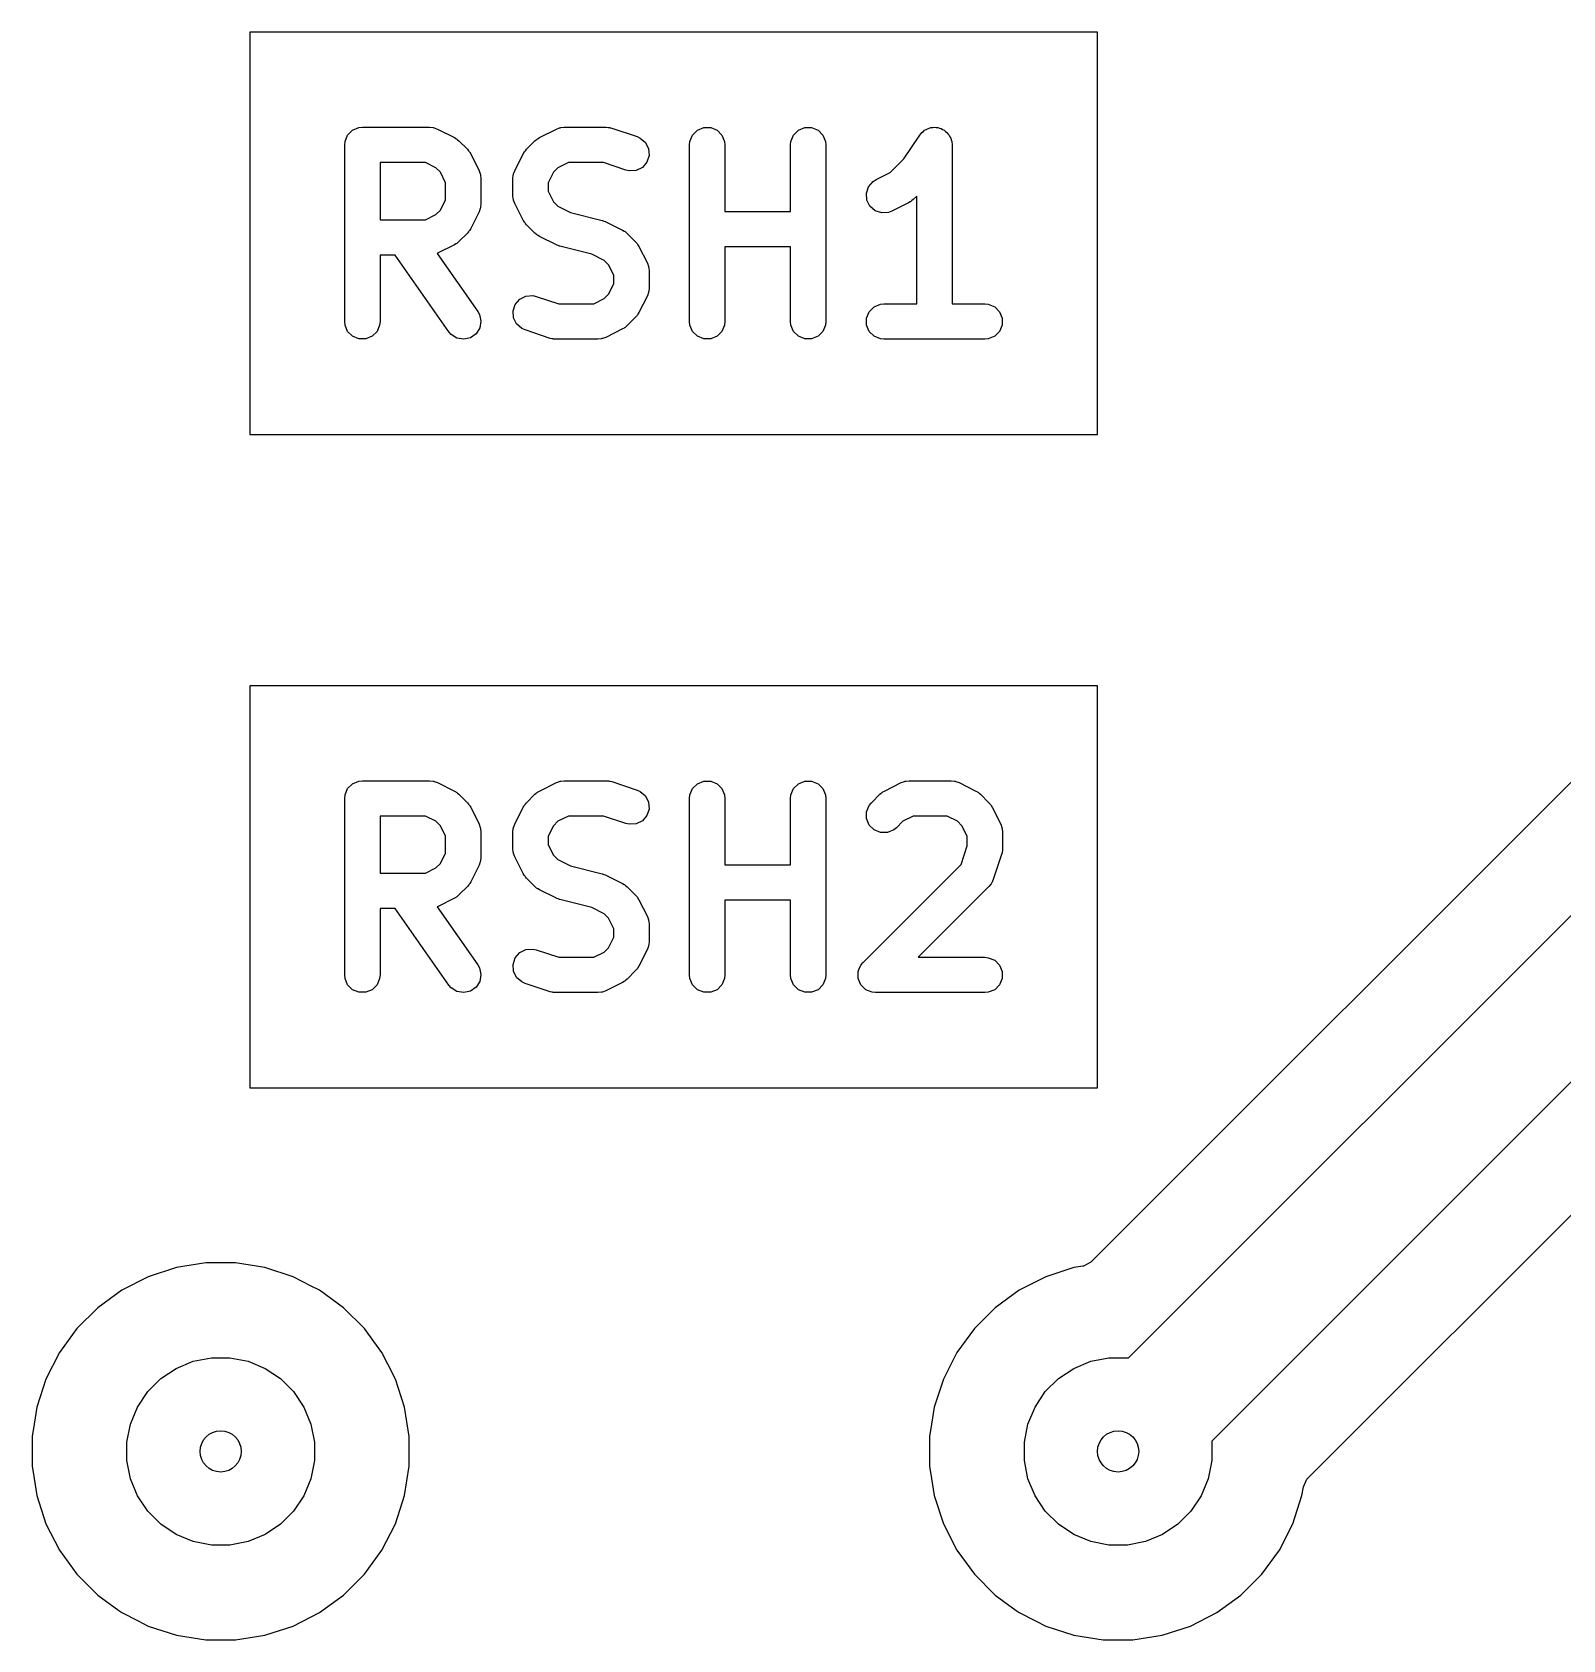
# Model space of a CAD drawing. Extents: x 20 to 124, y -124 to -20.
# Drawn here: x 49.59 to 62.59, y -92.85 to -79.19 of the extents above; entities that cross this region are included whole.
import ezdxf

# ---------------------------------------------------------------- set-up
doc = ezdxf.new("R2010")
doc.units = 0
doc.layers.add('BLACK', color=7, linetype='CONTINUOUS')
doc.layers.add('WHITE', color=7, linetype='CONTINUOUS')

msp = doc.modelspace()

# ---------------------------------------------------------------- linework, layer by layer
at = {"layer": 'BLACK', "linetype": 'CONTINUOUS'}
for p, q in [((58.634072, -79.194984), (51.437357, -79.194984)), ((51.437357, -79.194984), (51.437357, -82.611655)), ((58.634072, -82.611655), (58.634072, -79.194984)), ((52.309521, -80.028608), (52.363593, -80.00621)), ((52.363593, -80.00621), (52.392857, -80.003328)), ((52.392857, -80.003328), (52.964286, -80.003328)), ((52.964286, -80.003328), (52.99355, -80.00621)), ((52.99355, -80.00621), (52.99853, -80.008273)), ((52.99853, -80.008273), (53.003905, -80.008655)), ((53.003905, -80.008655), (53.031368, -80.019164)), ((53.031368, -80.019164), (53.174225, -80.090593)), ((53.897204, -80.090593), (54.04006, -80.019164)), ((54.04006, -80.019164), (54.067524, -80.008655)), ((54.067524, -80.008655), (54.072898, -80.008273)), ((54.072898, -80.008273), (54.077879, -80.00621)), ((54.077879, -80.00621), (54.107143, -80.003328)), ((54.107143, -80.003328), (54.464286, -80.003328)), ((54.464286, -80.003328), (54.479097, -80.004786)), ((54.479097, -80.004786), (54.483047, -80.004506)), ((54.483047, -80.004506), (54.488241, -80.005687)), ((54.488241, -80.005687), (54.49355, -80.00621)), ((54.49355, -80.00621), (54.497212, -80.007727)), ((54.497212, -80.007727), (54.51172, -80.011026)), ((54.51172, -80.011026), (54.726006, -80.082454)), ((55.238092, -80.028608), (55.292164, -80.00621)), ((55.292164, -80.00621), (55.350692, -80.00621)), ((55.350692, -80.00621), (55.404764, -80.028608)), ((56.095235, -80.028608), (56.149307, -80.00621)), ((56.149307, -80.00621), (56.207835, -80.00621)), ((56.207835, -80.00621), (56.261907, -80.028608)), ((57.18024, -80.022984), (57.192453, -80.014806)), ((57.192453, -80.014806), (57.207014, -80.011893)), ((57.207014, -80.011893), (57.220736, -80.00621)), ((57.220736, -80.00621), (57.235433, -80.00621)), ((57.235433, -80.00621), (57.249843, -80.003328)), ((57.249843, -80.003328), (57.264413, -80.00621)), ((57.264413, -80.00621), (57.279264, -80.00621)), ((57.279264, -80.00621), (57.292838, -80.011832)), ((57.292838, -80.011832), (57.307257, -80.014685)), ((57.307257, -80.014685), (57.319617, -80.022925)), ((52.242857, -80.153328), (52.245739, -80.124064)), ((52.242857, -81.653328), (52.242857, -80.153328)), ((52.245739, -80.124064), (52.268137, -80.069992)), ((52.268137, -80.069992), (52.309521, -80.028608)), ((53.174225, -80.090593), (53.18682, -80.098521)), ((53.18682, -80.098521), (53.190477, -80.100036)), ((53.190477, -80.100036), (53.194594, -80.103415)), ((53.194594, -80.103415), (53.199111, -80.106258)), ((53.199111, -80.106258), (53.201708, -80.109252)), ((53.201708, -80.109252), (53.213208, -80.11869)), ((53.213208, -80.11869), (53.284637, -80.190118)), ((53.786792, -80.190118), (53.858221, -80.11869)), ((53.858221, -80.11869), (53.869721, -80.109251)), ((53.869721, -80.109251), (53.872318, -80.106258)), ((53.872318, -80.106258), (53.87683, -80.103417)), ((53.87683, -80.103417), (53.880951, -80.100036)), ((53.880951, -80.100036), (53.88461, -80.09852)), ((53.88461, -80.09852), (53.897204, -80.090593)), ((54.726006, -80.082454), (54.752857, -80.094443)), ((54.752857, -80.094443), (54.797071, -80.13279)), ((54.797071, -80.13279), (54.823245, -80.185138)), ((55.171428, -80.153328), (55.17431, -80.124064)), ((55.171428, -81.653328), (55.171428, -80.153328)), ((55.17431, -80.124064), (55.196708, -80.069992)), ((55.196708, -80.069992), (55.238092, -80.028608)), ((55.404764, -80.028608), (55.446148, -80.069992)), ((55.446148, -80.069992), (55.468546, -80.124064)), ((55.468546, -80.124064), (55.471428, -80.153328)), ((55.471428, -80.153328), (55.471428, -80.717614)), ((56.028571, -80.153328), (56.031453, -80.124064)), ((56.028571, -80.717614), (56.028571, -80.153328)), ((56.031453, -80.124064), (56.053851, -80.069992)), ((56.053851, -80.069992), (56.095235, -80.028608)), ((56.261907, -80.028608), (56.303291, -80.069992)), ((56.303291, -80.069992), (56.325689, -80.124064)), ((56.325689, -80.124064), (56.328571, -80.153328)), ((56.328571, -80.153328), (56.328571, -81.653328)), ((56.990573, -80.272051), (57.125193, -80.070123)), ((57.125193, -80.070123), (57.125259, -80.070042)), ((57.125259, -80.070042), (57.12528, -80.069992)), ((57.12528, -80.069992), (57.125391, -80.06988)), ((57.125391, -80.06988), (57.143823, -80.047372)), ((57.143823, -80.047372), (57.156165, -80.039106)), ((57.156165, -80.039106), (57.166664, -80.028608)), ((57.166664, -80.028608), (57.18024, -80.022984)), ((57.319617, -80.022925), (57.333336, -80.028608)), ((57.333336, -80.028608), (57.343725, -80.038997)), ((57.343725, -80.038997), (57.355956, -80.047151)), ((57.355956, -80.047151), (57.364221, -80.059493)), ((57.364221, -80.059493), (57.37472, -80.069992)), ((57.37472, -80.069992), (57.380343, -80.083568)), ((57.380343, -80.083568), (57.388522, -80.095781)), ((57.388522, -80.095781), (57.391434, -80.110343)), ((57.391434, -80.110343), (57.397118, -80.124064)), ((57.397118, -80.124064), (57.399969, -80.153016)), ((57.399969, -80.153016), (57.4, -80.15317)), ((57.4, -80.15317), (57.399989, -80.153222)), ((57.399989, -80.153222), (57.4, -80.153328)), ((57.4, -80.153328), (57.4, -81.503328)), ((53.284637, -80.190118), (53.294079, -80.201623)), ((53.294079, -80.201623), (53.297071, -80.204218)), ((53.297071, -80.204218), (53.29991, -80.208728)), ((53.29991, -80.208728), (53.303292, -80.212849)), ((53.303292, -80.212849), (53.304807, -80.216508)), ((53.304807, -80.216508), (53.312736, -80.229103)), ((53.312736, -80.229103), (53.384164, -80.371961)), ((53.687265, -80.37196), (53.758693, -80.229103)), ((53.758693, -80.229103), (53.766621, -80.216507)), ((53.766621, -80.216507), (53.768137, -80.212849)), ((53.768137, -80.212849), (53.771516, -80.208731)), ((53.771516, -80.208731), (53.774358, -80.204217)), ((53.774358, -80.204217), (53.777352, -80.20162)), ((53.777352, -80.20162), (53.786792, -80.190118)), ((54.827394, -80.243518), (54.808886, -80.299042)), ((54.823245, -80.185138), (54.827394, -80.243518)), ((56.875432, -80.387192), (56.990573, -80.272051)), ((52.928876, -80.303328), (52.542857, -80.303328)), ((52.542857, -80.303328), (52.542857, -80.789042)), ((53.01829, -80.348035), (52.928876, -80.303328)), ((53.055294, -80.385039), (53.01829, -80.348035)), ((53.1, -80.474451), (53.055294, -80.385039)), ((53.384164, -80.371961), (53.394674, -80.399424)), ((53.394674, -80.399424), (53.395055, -80.404799)), ((53.395055, -80.404799), (53.397118, -80.409778)), ((53.397118, -80.409778), (53.4, -80.439042)), ((53.671429, -80.439042), (53.674311, -80.409778)), ((53.674311, -80.409778), (53.676373, -80.404799)), ((53.676373, -80.404799), (53.676755, -80.399424)), ((53.676755, -80.399424), (53.687265, -80.37196)), ((54.016134, -80.38504), (53.971429, -80.474451)), ((54.053139, -80.348035), (54.016134, -80.38504)), ((54.142553, -80.303328), (54.053139, -80.348035)), ((54.439946, -80.303328), (54.142553, -80.303328)), ((54.631137, -80.367059), (54.439946, -80.303328)), ((54.659811, -80.373579), (54.631137, -80.367059)), ((54.718191, -80.36943), (54.659811, -80.373579)), ((54.770538, -80.343256), (54.718191, -80.36943)), ((54.808886, -80.299042), (54.770538, -80.343256)), ((56.754347, -80.447736), (56.875432, -80.387192)), ((53.1, -80.617918), (53.1, -80.474451)), ((53.4, -80.439042), (53.4, -80.653328)), ((53.671429, -80.5819), (53.671429, -80.439042)), ((53.971429, -80.474451), (53.971429, -80.54649)), ((53.971429, -80.54649), (54.016134, -80.635901)), ((56.672607, -80.563139), (56.691114, -80.507616)), ((56.676756, -80.621519), (56.672607, -80.563139)), ((56.691114, -80.507616), (56.729461, -80.463401)), ((56.729461, -80.463401), (56.754347, -80.447736)), ((53.055293, -80.707331), (53.1, -80.617918)), ((53.394674, -80.692946), (53.384164, -80.720409)), ((53.395055, -80.68757), (53.394674, -80.692946)), ((53.397118, -80.682592), (53.395055, -80.68757)), ((53.4, -80.653328), (53.397118, -80.682592)), ((53.674311, -80.611164), (53.671429, -80.5819)), ((53.676373, -80.616142), (53.674311, -80.611164)), ((53.676755, -80.621518), (53.676373, -80.616142)), ((53.687265, -80.648982), (53.676755, -80.621518)), ((53.758693, -80.791839), (53.687265, -80.648982)), ((54.016134, -80.635901), (54.053139, -80.672906)), ((54.053139, -80.672906), (54.159499, -80.726086)), ((56.70293, -80.673868), (56.676756, -80.621519)), ((56.747145, -80.712215), (56.70293, -80.673868)), ((57.031368, -80.644635), (56.888511, -80.716064)), ((57.043961, -80.636707), (57.031368, -80.644635)), ((57.047621, -80.635192), (57.043961, -80.636707)), ((57.05174, -80.63181), (57.047621, -80.635192)), ((57.056254, -80.62897), (57.05174, -80.63181)), ((57.05885, -80.625976), (57.056254, -80.62897)), ((57.070352, -80.616537), (57.05885, -80.625976)), ((57.1, -80.586889), (57.070352, -80.616537)), ((57.1, -81.503328), (57.1, -80.586889)), ((52.542857, -80.789042), (52.928876, -80.789042)), ((52.928876, -80.789042), (53.018288, -80.744336)), ((53.018288, -80.744336), (53.055293, -80.707331)), ((53.384164, -80.720409), (53.312736, -80.863267)), ((53.766621, -80.804434), (53.758693, -80.791839)), ((53.768137, -80.808093), (53.766621, -80.804434)), ((53.771516, -80.81221), (53.768137, -80.808093)), ((53.774358, -80.816725), (53.771516, -80.81221)), ((53.777352, -80.819321), (53.774358, -80.816725)), ((53.786792, -80.830824), (53.777352, -80.819321)), ((53.858221, -80.902252), (53.786792, -80.830824)), ((54.159499, -80.726086), (54.429237, -80.793521)), ((54.429237, -80.793521), (54.431392, -80.794291)), ((54.431392, -80.794291), (54.432476, -80.794368)), ((54.432476, -80.794368), (54.444672, -80.799035)), ((54.444672, -80.799035), (54.456928, -80.803414)), ((54.456928, -80.803414), (54.457798, -80.804058)), ((54.457798, -80.804058), (54.459939, -80.804878)), ((54.459939, -80.804878), (54.602797, -80.876307)), ((55.471428, -80.717614), (56.028571, -80.717614)), ((56.802668, -80.730722), (56.747145, -80.712215)), ((56.861048, -80.726573), (56.802668, -80.730722)), ((56.888511, -80.716064), (56.861048, -80.726573)), ((53.213209, -80.97368), (53.201707, -80.983119)), ((53.284638, -80.902251), (53.213209, -80.97368)), ((53.294079, -80.890746), (53.284638, -80.902251)), ((53.297071, -80.888152), (53.294079, -80.890746)), ((53.299909, -80.883642), (53.297071, -80.888152)), ((53.303293, -80.87952), (53.299909, -80.883642)), ((53.304809, -80.875858), (53.303293, -80.87952)), ((53.312736, -80.863267), (53.304809, -80.875858)), ((53.869721, -80.91169), (53.858221, -80.902252)), ((53.872318, -80.914684), (53.869721, -80.91169)), ((53.87683, -80.917524), (53.872318, -80.914684)), ((53.880951, -80.920906), (53.87683, -80.917524)), ((53.88461, -80.922421), (53.880951, -80.920906)), ((53.897204, -80.930349), (53.88461, -80.922421)), ((54.04006, -81.001778), (53.897204, -80.930349)), ((54.602797, -80.876307), (54.615392, -80.884235)), ((54.615392, -80.884235), (54.619051, -80.885751)), ((54.619051, -80.885751), (54.623168, -80.88913)), ((54.623168, -80.88913), (54.627683, -80.891972)), ((54.627683, -80.891972), (54.630279, -80.894966)), ((54.630279, -80.894966), (54.641782, -80.904406)), ((54.641782, -80.904406), (54.71321, -80.975835)), ((54.71321, -80.975835), (54.722648, -80.987335)), ((52.671902, -81.089042), (52.542857, -81.089042)), ((52.542857, -81.089042), (52.542857, -81.653328)), ((53.127115, -81.739347), (52.671902, -81.089042)), ((53.031368, -81.073206), (53.027933, -81.07452)), ((53.027933, -81.07452), (53.372885, -81.567309)), ((53.174225, -81.001778), (53.031368, -81.073206)), ((53.186818, -80.99385), (53.174225, -81.001778)), ((53.190478, -80.992335), (53.186818, -80.99385)), ((53.194597, -80.988953), (53.190478, -80.992335)), ((53.199111, -80.986113), (53.194597, -80.988953)), ((53.201707, -80.983119), (53.199111, -80.986113)), ((54.042202, -81.002597), (54.04006, -81.001778)), ((54.043072, -81.003242), (54.042202, -81.002597)), ((54.055343, -81.007626), (54.043072, -81.003242)), ((54.067524, -81.012287), (54.055343, -81.007626)), ((54.068604, -81.012363), (54.067524, -81.012287)), ((54.070763, -81.013135), (54.068604, -81.012363)), ((54.340501, -81.080569), (54.070763, -81.013135)), ((54.44686, -81.133748), (54.340501, -81.080569)), ((54.722648, -80.987335), (54.725642, -80.989932)), ((54.725642, -80.989932), (54.728482, -80.994444)), ((54.728482, -80.994444), (54.731864, -80.998565)), ((54.731864, -80.998565), (54.733379, -81.002224)), ((54.733379, -81.002224), (54.741307, -81.014818)), ((54.741307, -81.014818), (54.812736, -81.157674)), ((56.028571, -81.017614), (55.471428, -81.017614)), ((55.471428, -81.017614), (55.471428, -81.653328)), ((56.028571, -81.653328), (56.028571, -81.017614)), ((54.483864, -81.170753), (54.44686, -81.133748)), ((54.528572, -81.260167), (54.483864, -81.170753)), ((54.812736, -81.157674), (54.823245, -81.185138)), ((54.823245, -81.185138), (54.823626, -81.190512)), ((54.823626, -81.190512), (54.82569, -81.195493)), ((54.82569, -81.195493), (54.828572, -81.224757)), ((54.828572, -81.224757), (54.828572, -81.367614)), ((54.483864, -81.421617), (54.528572, -81.332203)), ((54.528572, -81.332203), (54.528572, -81.260167)), ((54.828572, -81.367614), (54.82569, -81.396878)), ((53.672606, -81.56314), (53.691114, -81.507615)), ((53.691114, -81.507615), (53.729462, -81.463401)), ((53.729462, -81.463401), (53.781809, -81.437227)), ((53.781809, -81.437227), (53.840189, -81.433077)), ((53.840189, -81.433077), (53.868863, -81.439597)), ((53.868863, -81.439597), (54.060058, -81.503328)), ((54.060058, -81.503328), (54.357448, -81.503328)), ((54.357448, -81.503328), (54.446861, -81.458621)), ((54.446861, -81.458621), (54.483864, -81.421617)), ((54.812736, -81.434697), (54.741307, -81.577553)), ((54.823245, -81.407233), (54.812736, -81.434697)), ((54.823626, -81.401858), (54.823245, -81.407233)), ((54.82569, -81.396878), (54.823626, -81.401858)), ((56.738093, -81.528608), (56.792165, -81.50621)), ((56.792165, -81.50621), (56.821429, -81.503328)), ((56.821429, -81.503328), (57.1, -81.503328)), ((57.4, -81.503328), (57.678572, -81.503328)), ((57.678572, -81.503328), (57.707836, -81.50621)), ((57.707836, -81.50621), (57.761908, -81.528608)), ((52.245739, -81.682592), (52.242857, -81.653328)), ((52.542857, -81.653328), (52.539975, -81.682592)), ((53.372885, -81.567309), (53.387306, -81.592935)), ((53.387306, -81.592935), (53.399965, -81.650077)), ((53.399965, -81.650077), (53.389794, -81.707713)), ((53.676756, -81.62152), (53.672606, -81.56314)), ((53.70293, -81.673867), (53.676756, -81.62152)), ((54.71321, -81.616536), (54.641782, -81.687965)), ((54.722648, -81.605035), (54.71321, -81.616536)), ((54.725642, -81.602439), (54.722648, -81.605035)), ((54.728482, -81.597926), (54.725642, -81.602439)), ((54.731864, -81.593806), (54.728482, -81.597926)), ((54.733379, -81.590146), (54.731864, -81.593806)), ((54.741307, -81.577553), (54.733379, -81.590146)), ((55.17431, -81.682592), (55.171428, -81.653328)), ((55.471428, -81.653328), (55.468546, -81.682592)), ((56.031453, -81.682592), (56.028571, -81.653328)), ((56.328571, -81.653328), (56.325689, -81.682592)), ((56.674311, -81.624064), (56.696709, -81.569992)), ((56.674311, -81.682592), (56.674311, -81.624064)), ((56.696709, -81.569992), (56.738093, -81.528608)), ((57.761908, -81.528608), (57.803292, -81.569992)), ((57.803292, -81.569992), (57.82569, -81.624064)), ((57.82569, -81.624064), (57.82569, -81.682592)), ((52.268137, -81.736664), (52.245739, -81.682592)), ((52.309521, -81.778048), (52.268137, -81.736664)), ((52.363593, -81.800446), (52.309521, -81.778048)), ((52.476193, -81.778048), (52.422121, -81.800446)), ((52.517577, -81.736664), (52.476193, -81.778048)), ((52.539975, -81.682592), (52.517577, -81.736664)), ((53.146258, -81.761669), (53.127115, -81.739347)), ((53.195615, -81.793122), (53.146258, -81.761669)), ((53.253251, -81.803293), (53.195615, -81.793122)), ((53.310393, -81.790634), (53.253251, -81.803293)), ((53.358341, -81.75707), (53.310393, -81.790634)), ((53.389794, -81.707713), (53.358341, -81.75707)), ((53.747144, -81.712215), (53.70293, -81.673867)), ((53.773995, -81.724203), (53.747144, -81.712215)), ((53.988281, -81.795631), (53.773995, -81.724203)), ((54.002793, -81.79893), (53.988281, -81.795631)), ((54.459938, -81.787492), (54.432475, -81.798002)), ((54.602797, -81.716064), (54.459938, -81.787492)), ((54.615391, -81.708135), (54.602797, -81.716064)), ((54.619051, -81.70662), (54.615391, -81.708135)), ((54.623171, -81.703238), (54.619051, -81.70662)), ((54.627682, -81.700399), (54.623171, -81.703238)), ((54.630276, -81.697407), (54.627682, -81.700399)), ((54.641782, -81.687965), (54.630276, -81.697407)), ((55.196708, -81.736664), (55.17431, -81.682592)), ((55.238092, -81.778048), (55.196708, -81.736664)), ((55.292164, -81.800446), (55.238092, -81.778048)), ((55.404764, -81.778048), (55.350692, -81.800446)), ((55.446148, -81.736664), (55.404764, -81.778048)), ((55.468546, -81.682592), (55.446148, -81.736664)), ((56.053851, -81.736664), (56.031453, -81.682592)), ((56.095235, -81.778048), (56.053851, -81.736664)), ((56.149307, -81.800446), (56.095235, -81.778048)), ((56.261907, -81.778048), (56.207835, -81.800446)), ((56.303291, -81.736664), (56.261907, -81.778048)), ((56.325689, -81.682592), (56.303291, -81.736664)), ((56.696709, -81.736664), (56.674311, -81.682592)), ((56.738093, -81.778048), (56.696709, -81.736664)), ((56.792165, -81.800446), (56.738093, -81.778048)), ((57.761908, -81.778048), (57.707836, -81.800446)), ((57.803292, -81.736664), (57.761908, -81.778048)), ((57.82569, -81.682592), (57.803292, -81.736664)), ((52.422121, -81.800446), (52.363593, -81.800446)), ((54.006451, -81.800446), (54.002793, -81.79893)), ((54.011753, -81.800968), (54.006451, -81.800446)), ((54.016955, -81.802151), (54.011753, -81.800968)), ((54.020909, -81.801869), (54.016955, -81.802151)), ((54.035715, -81.803328), (54.020909, -81.801869)), ((54.392857, -81.803328), (54.035715, -81.803328)), ((54.422121, -81.800446), (54.392857, -81.803328)), ((54.427099, -81.798383), (54.422121, -81.800446)), ((54.432475, -81.798002), (54.427099, -81.798383)), ((55.350692, -81.800446), (55.292164, -81.800446)), ((56.207835, -81.800446), (56.149307, -81.800446)), ((56.821429, -81.803328), (56.792165, -81.800446)), ((57.678572, -81.803328), (56.821429, -81.803328)), ((57.707836, -81.800446), (57.678572, -81.803328)), ((51.437357, -82.611655), (58.634072, -82.611655)), ((58.635797, -84.746103), (51.437357, -84.746103)), ((51.437357, -84.746103), (51.437357, -88.161655)), ((58.635797, -88.161655), (58.635797, -84.746103)), ((63.351481, -84.869333), (58.57859, -89.642223)), ((58.897278, -90.455615), (64.1883, -85.164593)), ((52.245739, -85.674064), (52.268137, -85.619992)), ((52.268137, -85.619992), (52.309521, -85.578608)), ((52.309521, -85.578608), (52.363593, -85.55621)), ((52.363593, -85.55621), (52.392857, -85.553328)), ((52.392857, -85.553328), (52.964286, -85.553328)), ((52.964286, -85.553328), (52.99355, -85.55621)), ((52.99355, -85.55621), (52.99853, -85.558273)), ((52.99853, -85.558273), (53.003905, -85.558655)), ((53.003905, -85.558655), (53.031368, -85.569164)), ((53.031368, -85.569164), (53.174225, -85.640593)), ((53.897204, -85.640593), (54.04006, -85.569164)), ((54.04006, -85.569164), (54.067524, -85.558655)), ((54.067524, -85.558655), (54.072898, -85.558273)), ((54.072898, -85.558273), (54.077879, -85.55621)), ((54.077879, -85.55621), (54.107143, -85.553328)), ((54.107143, -85.553328), (54.464286, -85.553328)), ((54.464286, -85.553328), (54.479097, -85.554786)), ((54.479097, -85.554786), (54.483047, -85.554506)), ((54.483047, -85.554506), (54.488241, -85.555687)), ((54.488241, -85.555687), (54.49355, -85.55621)), ((54.49355, -85.55621), (54.497212, -85.557727)), ((54.497212, -85.557727), (54.51172, -85.561026)), ((54.51172, -85.561026), (54.726006, -85.632454)), ((55.17431, -85.674064), (55.196708, -85.619992)), ((55.196708, -85.619992), (55.238092, -85.578608)), ((55.238092, -85.578608), (55.292164, -85.55621)), ((55.292164, -85.55621), (55.350692, -85.55621)), ((55.350692, -85.55621), (55.404764, -85.578608)), ((55.404764, -85.578608), (55.446148, -85.619992)), ((55.446148, -85.619992), (55.468546, -85.674064)), ((56.031453, -85.674064), (56.053851, -85.619992)), ((56.053851, -85.619992), (56.095235, -85.578608)), ((56.095235, -85.578608), (56.149307, -85.55621)), ((56.149307, -85.55621), (56.207835, -85.55621)), ((56.207835, -85.55621), (56.261907, -85.578608)), ((56.261907, -85.578608), (56.303291, -85.619992)), ((56.303291, -85.619992), (56.325689, -85.674064)), ((56.825775, -85.640593), (56.968633, -85.569164)), ((56.968633, -85.569164), (56.996096, -85.558654)), ((56.996096, -85.558654), (57.001473, -85.558271)), ((57.001473, -85.558271), (57.006451, -85.55621)), ((57.006451, -85.55621), (57.035715, -85.553328)), ((57.035715, -85.553328), (57.392857, -85.553328)), ((57.392857, -85.553328), (57.422121, -85.55621)), ((57.422121, -85.55621), (57.427098, -85.558271)), ((57.427098, -85.558271), (57.432476, -85.558654)), ((57.432476, -85.558654), (57.459939, -85.569164)), ((57.459939, -85.569164), (57.602797, -85.640593)), ((52.242857, -85.703328), (52.245739, -85.674064)), ((52.242857, -87.203328), (52.242857, -85.703328)), ((53.174225, -85.640593), (53.18682, -85.648521)), ((53.18682, -85.648521), (53.190477, -85.650036)), ((53.190477, -85.650036), (53.194594, -85.653415)), ((53.194594, -85.653415), (53.199111, -85.656258)), ((53.199111, -85.656258), (53.201708, -85.659252)), ((53.201708, -85.659252), (53.213208, -85.66869)), ((53.213208, -85.66869), (53.284637, -85.740118)), ((53.284637, -85.740118), (53.294079, -85.751623)), ((53.294079, -85.751623), (53.297071, -85.754218)), ((53.297071, -85.754218), (53.29991, -85.758728)), ((53.771516, -85.758731), (53.774358, -85.754217)), ((53.774358, -85.754217), (53.777352, -85.75162)), ((53.777352, -85.75162), (53.786792, -85.740118)), ((53.786792, -85.740118), (53.858221, -85.66869)), ((53.858221, -85.66869), (53.869721, -85.659251)), ((53.869721, -85.659251), (53.872318, -85.656258)), ((53.872318, -85.656258), (53.87683, -85.653417)), ((53.87683, -85.653417), (53.880951, -85.650036)), ((53.880951, -85.650036), (53.88461, -85.64852)), ((53.88461, -85.64852), (53.897204, -85.640593)), ((54.726006, -85.632454), (54.752857, -85.644443)), ((54.752857, -85.644443), (54.797071, -85.68279)), ((54.797071, -85.68279), (54.823245, -85.735138)), ((54.823245, -85.735138), (54.827394, -85.793518)), ((55.171428, -85.703328), (55.17431, -85.674064)), ((55.171428, -87.203328), (55.171428, -85.703328)), ((55.468546, -85.674064), (55.471428, -85.703328)), ((55.471428, -85.703328), (55.471428, -86.267614)), ((56.028571, -85.703328), (56.031453, -85.674064)), ((56.028571, -86.267614), (56.028571, -85.703328)), ((56.325689, -85.674064), (56.328571, -85.703328)), ((56.328571, -85.703328), (56.328571, -87.203328)), ((56.696708, -85.76285), (56.715363, -85.740119)), ((56.715363, -85.740119), (56.786791, -85.668691)), ((56.786791, -85.668691), (56.798293, -85.65925)), ((56.798293, -85.65925), (56.800889, -85.656258)), ((56.800889, -85.656258), (56.805398, -85.653419)), ((56.805398, -85.653419), (56.809521, -85.650036)), ((56.809521, -85.650036), (56.813183, -85.648519)), ((56.813183, -85.648519), (56.825775, -85.640593)), ((57.602797, -85.640593), (57.61539, -85.64852)), ((57.61539, -85.64852), (57.61905, -85.650036)), ((57.61905, -85.650036), (57.623169, -85.653417)), ((57.623169, -85.653417), (57.627683, -85.656258)), ((57.627683, -85.656258), (57.630279, -85.659251)), ((57.630279, -85.659251), (57.641781, -85.668691)), ((57.641781, -85.668691), (57.713209, -85.740119)), ((57.713209, -85.740119), (57.722649, -85.751621)), ((57.722649, -85.751621), (57.725642, -85.754217)), ((57.725642, -85.754217), (57.72848, -85.758726)), ((65.041854, -85.725253), (59.604384, -91.162721)), ((52.928876, -85.853328), (52.542857, -85.853328)), ((52.542857, -85.853328), (52.542857, -86.339042)), ((53.01829, -85.898035), (52.928876, -85.853328)), ((53.29991, -85.758728), (53.303292, -85.762849)), ((53.303292, -85.762849), (53.304807, -85.766508)), ((53.304807, -85.766508), (53.312736, -85.779103)), ((53.312736, -85.779103), (53.384164, -85.921961)), ((53.687265, -85.92196), (53.758693, -85.779103)), ((53.758693, -85.779103), (53.766621, -85.766507)), ((53.766621, -85.766507), (53.768137, -85.762849)), ((53.768137, -85.762849), (53.771516, -85.758731)), ((54.142553, -85.853328), (54.053139, -85.898035)), ((54.439946, -85.853328), (54.142553, -85.853328)), ((54.631137, -85.917059), (54.439946, -85.853328)), ((54.808886, -85.849042), (54.770538, -85.893256)), ((54.827394, -85.793518), (54.808886, -85.849042)), ((56.674311, -85.816922), (56.696708, -85.76285)), ((56.674311, -85.875448), (56.674311, -85.816922)), ((56.696708, -85.92952), (56.674311, -85.875448)), ((57.071125, -85.853328), (56.981711, -85.898035)), ((57.357447, -85.853328), (57.071125, -85.853328)), ((57.446861, -85.898035), (57.357447, -85.853328)), ((57.72848, -85.758726), (57.731864, -85.762849)), ((57.731864, -85.762849), (57.73338, -85.766511)), ((57.73338, -85.766511), (57.741307, -85.779103)), ((57.741307, -85.779103), (57.812736, -85.921959)), ((53.055294, -85.935039), (53.01829, -85.898035)), ((53.1, -86.024451), (53.055294, -85.935039)), ((53.1, -86.167918), (53.1, -86.024451)), ((53.384164, -85.921961), (53.394674, -85.949424)), ((53.394674, -85.949424), (53.395055, -85.954799)), ((53.395055, -85.954799), (53.397118, -85.959778)), ((53.397118, -85.959778), (53.4, -85.989042)), ((53.4, -85.989042), (53.4, -86.203328)), ((53.671429, -85.989042), (53.674311, -85.959778)), ((53.671429, -86.1319), (53.671429, -85.989042)), ((53.674311, -85.959778), (53.676373, -85.954799)), ((53.676373, -85.954799), (53.676755, -85.949424)), ((53.676755, -85.949424), (53.687265, -85.92196)), ((54.016134, -85.93504), (53.971429, -86.024451)), ((53.971429, -86.024451), (53.971429, -86.09649)), ((54.053139, -85.898035), (54.016134, -85.93504)), ((54.659811, -85.923579), (54.631137, -85.917059)), ((54.718191, -85.91943), (54.659811, -85.923579)), ((54.770538, -85.893256), (54.718191, -85.91943)), ((56.738094, -85.970906), (56.696708, -85.92952)), ((56.792166, -85.993303), (56.738094, -85.970906)), ((56.850692, -85.993303), (56.792166, -85.993303)), ((56.904764, -85.970906), (56.850692, -85.993303)), ((56.927495, -85.952251), (56.904764, -85.970906)), ((56.981711, -85.898035), (56.927495, -85.952251)), ((57.483865, -85.935039), (57.446861, -85.898035)), ((57.528572, -86.024452), (57.483865, -85.935039)), ((57.528572, -86.107559), (57.528572, -86.024452)), ((57.812736, -85.921959), (57.823245, -85.949423)), ((57.823245, -85.949423), (57.823626, -85.954797)), ((57.823626, -85.954797), (57.82569, -85.959778)), ((57.82569, -85.959778), (57.828572, -85.989042)), ((57.828572, -85.989042), (57.828572, -86.1319)), ((53.674311, -86.161164), (53.671429, -86.1319)), ((53.676373, -86.166142), (53.674311, -86.161164)), ((53.676755, -86.171518), (53.676373, -86.166142)), ((53.971429, -86.09649), (54.016134, -86.185901)), ((57.476038, -86.265157), (57.528572, -86.107559)), ((57.824173, -86.164825), (57.820874, -86.179335)), ((57.82569, -86.161164), (57.824173, -86.164825)), ((57.826212, -86.155855), (57.82569, -86.161164)), ((57.827394, -86.150661), (57.826212, -86.155855)), ((57.828572, -86.1319), (57.827113, -86.146711)), ((57.827113, -86.146711), (57.827394, -86.150661)), ((52.928876, -86.339042), (53.018288, -86.294336)), ((53.018288, -86.294336), (53.055293, -86.257331)), ((53.055293, -86.257331), (53.1, -86.167918)), ((53.384164, -86.270409), (53.312736, -86.413267)), ((53.394674, -86.242946), (53.384164, -86.270409)), ((53.395055, -86.23757), (53.394674, -86.242946)), ((53.397118, -86.232592), (53.395055, -86.23757)), ((53.4, -86.203328), (53.397118, -86.232592)), ((53.687265, -86.198982), (53.676755, -86.171518)), ((53.758693, -86.341839), (53.687265, -86.198982)), ((54.016134, -86.185901), (54.053139, -86.222906)), ((54.053139, -86.222906), (54.159499, -86.276086)), ((54.159499, -86.276086), (54.429237, -86.343521)), ((55.471428, -86.267614), (56.028571, -86.267614)), ((56.643934, -87.097262), (57.476038, -86.265157)), ((57.820874, -86.179335), (57.749445, -86.39362)), ((52.542857, -86.339042), (52.928876, -86.339042)), ((53.297071, -86.438152), (53.294079, -86.440746)), ((53.299909, -86.433642), (53.297071, -86.438152)), ((53.303293, -86.42952), (53.299909, -86.433642)), ((53.304809, -86.425858), (53.303293, -86.42952)), ((53.312736, -86.413267), (53.304809, -86.425858)), ((53.766621, -86.354434), (53.758693, -86.341839)), ((53.768137, -86.358093), (53.766621, -86.354434)), ((53.771516, -86.36221), (53.768137, -86.358093)), ((53.774358, -86.366725), (53.771516, -86.36221)), ((53.777352, -86.369321), (53.774358, -86.366725)), ((53.786792, -86.380824), (53.777352, -86.369321)), ((53.858221, -86.452252), (53.786792, -86.380824)), ((54.429237, -86.343521), (54.431392, -86.344291)), ((54.431392, -86.344291), (54.432476, -86.344368)), ((54.432476, -86.344368), (54.444672, -86.349035)), ((54.444672, -86.349035), (54.456928, -86.353414)), ((54.456928, -86.353414), (54.457798, -86.354058)), ((54.457798, -86.354058), (54.459939, -86.354878)), ((54.459939, -86.354878), (54.602797, -86.426307)), ((54.602797, -86.426307), (54.615392, -86.434235)), ((54.615392, -86.434235), (54.619051, -86.435751)), ((54.619051, -86.435751), (54.623168, -86.43913)), ((54.623168, -86.43913), (54.627683, -86.441972)), ((57.731864, -86.429521), (57.713209, -86.452251)), ((57.733927, -86.424539), (57.731864, -86.429521)), ((57.737457, -86.42047), (57.733927, -86.424539)), ((57.749445, -86.39362), (57.737457, -86.42047)), ((53.174225, -86.551778), (53.031368, -86.623206)), ((53.186818, -86.54385), (53.174225, -86.551778)), ((53.190478, -86.542335), (53.186818, -86.54385)), ((53.194597, -86.538953), (53.190478, -86.542335)), ((53.199111, -86.536113), (53.194597, -86.538953)), ((53.201707, -86.533119), (53.199111, -86.536113)), ((53.213209, -86.52368), (53.201707, -86.533119)), ((53.284638, -86.452251), (53.213209, -86.52368)), ((53.294079, -86.440746), (53.284638, -86.452251)), ((53.869721, -86.46169), (53.858221, -86.452252)), ((53.872318, -86.464684), (53.869721, -86.46169)), ((53.87683, -86.467524), (53.872318, -86.464684)), ((53.880951, -86.470906), (53.87683, -86.467524)), ((53.88461, -86.472421), (53.880951, -86.470906)), ((53.897204, -86.480349), (53.88461, -86.472421)), ((54.04006, -86.551778), (53.897204, -86.480349)), ((54.042202, -86.552597), (54.04006, -86.551778)), ((54.043072, -86.553242), (54.042202, -86.552597)), ((54.055343, -86.557626), (54.043072, -86.553242)), ((54.067524, -86.562287), (54.055343, -86.557626)), ((54.068604, -86.562363), (54.067524, -86.562287)), ((54.070763, -86.563135), (54.068604, -86.562363)), ((54.340501, -86.630569), (54.070763, -86.563135)), ((54.627683, -86.441972), (54.630279, -86.444966)), ((54.630279, -86.444966), (54.641782, -86.454406)), ((54.641782, -86.454406), (54.71321, -86.525835)), ((54.71321, -86.525835), (54.722648, -86.537335)), ((54.722648, -86.537335), (54.725642, -86.539932)), ((54.725642, -86.539932), (54.728482, -86.544444)), ((54.728482, -86.544444), (54.731864, -86.548565)), ((54.731864, -86.548565), (54.733379, -86.552224)), ((54.733379, -86.552224), (54.741307, -86.564818)), ((54.741307, -86.564818), (54.812736, -86.707674)), ((56.028571, -86.567614), (55.471428, -86.567614)), ((55.471428, -86.567614), (55.471428, -87.203328)), ((56.028571, -87.203328), (56.028571, -86.567614)), ((57.713209, -86.452251), (57.112132, -87.053328)), ((52.671902, -86.639042), (52.542857, -86.639042)), ((52.542857, -86.639042), (52.542857, -87.203328)), ((53.127115, -87.289347), (52.671902, -86.639042)), ((53.031368, -86.623206), (53.027933, -86.62452)), ((53.027933, -86.62452), (53.372885, -87.117309)), ((54.44686, -86.683748), (54.340501, -86.630569)), ((54.483864, -86.720753), (54.44686, -86.683748)), ((54.812736, -86.707674), (54.823245, -86.735138)), ((54.528572, -86.810167), (54.483864, -86.720753)), ((54.528572, -86.882203), (54.528572, -86.810167)), ((54.823245, -86.735138), (54.823626, -86.740512)), ((54.823626, -86.740512), (54.82569, -86.745493)), ((54.82569, -86.745493), (54.828572, -86.774757)), ((54.828572, -86.774757), (54.828572, -86.917614)), ((53.781809, -86.987227), (53.840189, -86.983077)), ((53.840189, -86.983077), (53.868863, -86.989597)), ((54.446861, -87.008621), (54.483864, -86.971617)), ((54.483864, -86.971617), (54.528572, -86.882203)), ((54.812736, -86.984697), (54.741307, -87.127553)), ((54.823245, -86.957233), (54.812736, -86.984697)), ((54.823626, -86.951858), (54.823245, -86.957233)), ((54.82569, -86.946878), (54.823626, -86.951858)), ((54.828572, -86.917614), (54.82569, -86.946878)), ((60.417758, -91.481425), (64.977819, -86.921363)), ((53.372885, -87.117309), (53.387306, -87.142935)), ((53.672606, -87.11314), (53.691114, -87.057615)), ((53.676756, -87.17152), (53.672606, -87.11314)), ((53.691114, -87.057615), (53.729462, -87.013401)), ((53.729462, -87.013401), (53.781809, -86.987227)), ((53.868863, -86.989597), (54.060058, -87.053328)), ((54.060058, -87.053328), (54.357448, -87.053328)), ((54.357448, -87.053328), (54.446861, -87.008621)), ((56.612576, -87.150662), (56.625279, -87.119993)), ((56.625279, -87.119993), (56.643934, -87.097262)), ((57.112132, -87.053328), (57.678572, -87.053328)), ((57.678572, -87.053328), (57.707836, -87.05621)), ((57.707836, -87.05621), (57.761908, -87.078608)), ((57.761908, -87.078608), (57.803292, -87.119992)), ((57.803292, -87.119992), (57.82569, -87.174064)), ((52.245739, -87.232592), (52.242857, -87.203328)), ((52.268137, -87.286664), (52.245739, -87.232592)), ((52.539975, -87.232592), (52.517577, -87.286664)), ((52.542857, -87.203328), (52.539975, -87.232592)), ((53.389794, -87.257713), (53.358341, -87.30707)), ((53.387306, -87.142935), (53.399965, -87.200077)), ((53.399965, -87.200077), (53.389794, -87.257713)), ((53.70293, -87.223867), (53.676756, -87.17152)), ((53.747144, -87.262215), (53.70293, -87.223867)), ((54.615391, -87.258135), (54.602797, -87.266064)), ((54.619051, -87.25662), (54.615391, -87.258135)), ((54.623171, -87.253238), (54.619051, -87.25662)), ((54.627682, -87.250399), (54.623171, -87.253238)), ((54.630276, -87.247407), (54.627682, -87.250399)), ((54.641782, -87.237965), (54.630276, -87.247407)), ((54.71321, -87.166536), (54.641782, -87.237965)), ((54.722648, -87.155035), (54.71321, -87.166536)), ((54.725642, -87.152439), (54.722648, -87.155035)), ((54.728482, -87.147926), (54.725642, -87.152439)), ((54.731864, -87.143806), (54.728482, -87.147926)), ((54.733379, -87.140146), (54.731864, -87.143806)), ((54.741307, -87.127553), (54.733379, -87.140146)), ((55.17431, -87.232592), (55.171428, -87.203328)), ((55.196708, -87.286664), (55.17431, -87.232592)), ((55.468546, -87.232592), (55.446148, -87.286664)), ((55.471428, -87.203328), (55.468546, -87.232592)), ((56.031453, -87.232592), (56.028571, -87.203328)), ((56.053851, -87.286664), (56.031453, -87.232592)), ((56.325689, -87.232592), (56.303291, -87.286664)), ((56.328571, -87.203328), (56.325689, -87.232592)), ((56.602882, -87.174065), (56.606001, -87.166536)), ((56.602882, -87.232591), (56.602882, -87.174065)), ((56.625279, -87.286663), (56.602882, -87.232591)), ((56.606001, -87.166536), (56.612576, -87.150662)), ((57.82569, -87.232592), (57.803292, -87.286664)), ((57.82569, -87.174064), (57.82569, -87.232592)), ((52.309521, -87.328048), (52.268137, -87.286664)), ((52.363593, -87.350446), (52.309521, -87.328048)), ((52.422121, -87.350446), (52.363593, -87.350446)), ((52.476193, -87.328048), (52.422121, -87.350446)), ((52.517577, -87.286664), (52.476193, -87.328048)), ((53.146258, -87.311669), (53.127115, -87.289347)), ((53.195615, -87.343122), (53.146258, -87.311669)), ((53.253251, -87.353293), (53.195615, -87.343122)), ((53.310393, -87.340634), (53.253251, -87.353293)), ((53.358341, -87.30707), (53.310393, -87.340634)), ((53.773995, -87.274203), (53.747144, -87.262215)), ((53.988281, -87.345631), (53.773995, -87.274203)), ((54.002793, -87.34893), (53.988281, -87.345631)), ((54.006451, -87.350446), (54.002793, -87.34893)), ((54.011753, -87.350968), (54.006451, -87.350446)), ((54.016955, -87.352151), (54.011753, -87.350968)), ((54.020909, -87.351869), (54.016955, -87.352151)), ((54.035715, -87.353328), (54.020909, -87.351869)), ((54.392857, -87.353328), (54.035715, -87.353328)), ((54.422121, -87.350446), (54.392857, -87.353328)), ((54.427099, -87.348383), (54.422121, -87.350446)), ((54.432475, -87.348002), (54.427099, -87.348383)), ((54.459938, -87.337492), (54.432475, -87.348002)), ((54.602797, -87.266064), (54.459938, -87.337492)), ((55.238092, -87.328048), (55.196708, -87.286664)), ((55.292164, -87.350446), (55.238092, -87.328048)), ((55.350692, -87.350446), (55.292164, -87.350446)), ((55.404764, -87.328048), (55.350692, -87.350446)), ((55.446148, -87.286664), (55.404764, -87.328048)), ((56.095235, -87.328048), (56.053851, -87.286664)), ((56.149307, -87.350446), (56.095235, -87.328048)), ((56.207835, -87.350446), (56.149307, -87.350446)), ((56.261907, -87.328048), (56.207835, -87.350446)), ((56.303291, -87.286664), (56.261907, -87.328048)), ((56.666665, -87.328049), (56.625279, -87.286663)), ((56.689463, -87.337492), (56.666665, -87.328049)), ((56.720736, -87.350446), (56.689463, -87.337492)), ((56.75, -87.353328), (56.720736, -87.350446)), ((57.678572, -87.353328), (56.75, -87.353328)), ((57.707836, -87.350446), (57.678572, -87.353328)), ((57.761908, -87.328048), (57.707836, -87.350446)), ((57.803292, -87.286664), (57.761908, -87.328048)), ((51.437357, -88.161655), (58.635797, -88.161655)), ((50.815214, -89.68891), (50.575616, -89.76676)), ((50.939626, -89.669205), (50.815214, -89.68891)), ((51.064038, -89.6495), (50.939626, -89.669205)), ((51.315962, -89.6495), (51.064038, -89.6495)), ((51.564779, -89.688909), (51.315962, -89.6495)), ((51.564785, -89.68891), (51.564779, -89.688909)), ((51.804383, -89.76676), (51.564785, -89.68891)), ((58.435217, -89.688909), (58.195618, -89.76676)), ((58.510309, -89.677015), (58.435217, -89.688909)), ((58.517267, -89.675708), (58.510309, -89.677015)), ((58.57859, -89.642223), (58.517267, -89.675708)), ((50.575616, -89.76676), (50.351151, -89.881132)), ((51.958747, -89.845413), (51.804383, -89.76676)), ((52.028845, -89.88113), (51.958747, -89.845413)), ((58.195618, -89.76676), (57.971151, -89.881132)), ((50.351151, -89.881132), (50.14735, -90.029201)), ((52.028847, -89.881131), (52.028845, -89.88113)), ((52.028848, -89.881132), (52.028847, -89.881131)), ((52.232649, -90.029201), (52.028848, -89.881132)), ((57.971151, -89.881132), (57.76735, -90.029201)), ((50.147345, -90.029205), (49.969205, -90.207345)), ((50.14735, -90.029201), (50.147345, -90.029205)), ((52.232654, -90.029205), (52.232649, -90.029201)), ((52.410794, -90.207345), (52.232654, -90.029205)), ((57.767345, -90.029205), (57.589205, -90.207345)), ((57.76735, -90.029201), (57.767345, -90.029205)), ((49.969201, -90.20735), (49.821132, -90.411151)), ((49.969205, -90.207345), (49.969201, -90.20735)), ((52.410798, -90.20735), (52.410794, -90.207345)), ((52.4905, -90.317051), (52.410798, -90.20735)), ((57.589201, -90.20735), (57.441132, -90.411151)), ((57.589205, -90.207345), (57.589201, -90.20735)), ((52.55887, -90.411155), (52.4905, -90.317051)), ((49.821132, -90.411151), (49.70676, -90.635616)), ((50.812883, -90.544463), (50.957772, -90.484448)), ((50.957772, -90.484448), (51.111586, -90.453852)), ((51.111586, -90.453852), (51.268414, -90.453852)), ((51.268414, -90.453852), (51.422228, -90.484448)), ((51.422228, -90.484448), (51.567117, -90.544463)), ((52.608693, -90.508939), (52.55887, -90.411155)), ((52.673239, -90.635616), (52.608693, -90.508939)), ((57.441132, -90.411151), (57.32676, -90.635616)), ((58.432883, -90.544463), (58.577772, -90.484448)), ((58.577772, -90.484448), (58.731586, -90.453852)), ((58.731586, -90.453852), (58.888414, -90.453852)), ((58.888414, -90.453852), (58.897278, -90.455615)), ((49.70676, -90.635616), (49.62891, -90.875214)), ((50.571592, -90.742485), (50.682485, -90.631592)), ((50.682485, -90.631592), (50.812883, -90.544463)), ((51.567117, -90.544463), (51.697515, -90.631592)), ((51.697515, -90.631592), (51.808408, -90.742485)), ((52.673239, -90.635618), (52.673239, -90.635616)), ((52.673241, -90.635621), (52.673239, -90.635618)), ((52.75109, -90.875215), (52.673241, -90.635621)), ((57.32676, -90.635616), (57.24891, -90.875214)), ((58.191592, -90.742485), (58.302485, -90.631592)), ((58.302485, -90.631592), (58.432883, -90.544463)), ((50.484463, -90.872883), (50.571592, -90.742485)), ((51.808408, -90.742485), (51.895537, -90.872883)), ((58.104463, -90.872883), (58.191592, -90.742485)), ((49.62891, -90.875214), (49.606201, -91.018591)), ((50.424448, -91.017772), (50.484463, -90.872883)), ((51.895537, -90.872883), (51.955552, -91.017772)), ((52.7905, -91.124038), (52.75109, -90.875215)), ((57.24891, -90.875214), (57.226201, -91.018591)), ((58.044448, -91.017772), (58.104463, -90.872883)), ((49.606201, -91.018591), (49.5895, -91.124038)), ((50.393852, -91.171586), (50.424448, -91.017772)), ((51.955552, -91.017772), (51.986148, -91.171586)), ((57.226201, -91.018591), (57.2095, -91.124038)), ((58.013852, -91.171586), (58.044448, -91.017772)), ((49.5895, -91.124038), (49.5895, -91.375962)), ((50.393852, -91.328414), (50.393852, -91.171586)), ((51.986148, -91.171586), (51.986148, -91.328414)), ((52.7905, -91.375962), (52.7905, -91.124038)), ((57.2095, -91.124038), (57.2095, -91.375962)), ((58.013852, -91.328414), (58.013852, -91.171586)), ((59.604384, -91.162721), (59.606148, -91.171586)), ((59.606148, -91.171586), (59.606148, -91.328414)), ((50.424448, -91.482228), (50.393852, -91.328414)), ((51.986148, -91.328414), (51.955552, -91.482228)), ((58.044448, -91.482228), (58.013852, -91.328414)), ((59.606148, -91.328414), (59.575552, -91.482228)), ((49.5895, -91.375962), (49.606201, -91.481408)), ((49.606201, -91.481408), (49.62891, -91.624785)), ((50.484463, -91.627117), (50.424448, -91.482228)), ((51.955552, -91.482228), (51.895537, -91.627117)), ((52.75109, -91.624785), (52.7905, -91.375962)), ((57.2095, -91.375962), (57.226201, -91.481408)), ((57.226201, -91.481408), (57.24891, -91.624785)), ((58.104463, -91.627117), (58.044448, -91.482228)), ((59.575552, -91.482228), (59.515537, -91.627117)), ((60.382984, -91.549687), (60.412911, -91.486557)), ((60.412911, -91.486557), (60.417758, -91.481425)), ((49.62891, -91.624785), (49.70676, -91.864383)), ((50.571592, -91.757515), (50.484463, -91.627117)), ((51.895537, -91.627117), (51.808408, -91.757515)), ((52.673241, -91.864379), (52.75109, -91.624785)), ((57.24891, -91.624785), (57.32676, -91.864383)), ((58.191592, -91.757515), (58.104463, -91.627117)), ((59.515537, -91.627117), (59.428408, -91.757515)), ((60.293241, -91.864379), (60.37109, -91.624785)), ((60.37109, -91.624785), (60.382984, -91.549687)), ((50.682485, -91.868408), (50.571592, -91.757515)), ((51.808408, -91.757515), (51.697515, -91.868408)), ((58.302485, -91.868408), (58.191592, -91.757515)), ((59.428408, -91.757515), (59.317515, -91.868408)), ((49.70676, -91.864383), (49.821132, -92.088848)), ((50.812883, -91.955537), (50.682485, -91.868408)), ((51.697515, -91.868408), (51.567117, -91.955537)), ((52.55887, -92.088845), (52.673241, -91.864379)), ((57.32676, -91.864383), (57.441132, -92.088848)), ((58.432883, -91.955537), (58.302485, -91.868408)), ((59.317515, -91.868408), (59.187117, -91.955537)), ((60.17887, -92.088845), (60.293241, -91.864379)), ((50.957772, -92.015552), (50.812883, -91.955537)), ((51.111586, -92.046148), (50.957772, -92.015552)), ((51.422228, -92.015552), (51.268414, -92.046148)), ((51.567117, -91.955537), (51.422228, -92.015552)), ((58.577772, -92.015552), (58.432883, -91.955537)), ((58.731586, -92.046148), (58.577772, -92.015552)), ((59.042228, -92.015552), (58.888414, -92.046148)), ((59.187117, -91.955537), (59.042228, -92.015552)), ((49.821132, -92.088848), (49.969201, -92.292649)), ((51.268414, -92.046148), (51.111586, -92.046148)), ((52.410793, -92.292656), (52.55887, -92.088845)), ((57.441132, -92.088848), (57.589201, -92.292649)), ((58.888414, -92.046148), (58.731586, -92.046148)), ((60.030793, -92.292656), (60.17887, -92.088845)), ((49.969201, -92.292649), (49.969205, -92.292654)), ((49.969205, -92.292654), (50.147345, -92.470794)), ((52.232656, -92.470793), (52.410793, -92.292656)), ((57.589201, -92.292649), (57.589205, -92.292654)), ((57.589205, -92.292654), (57.767345, -92.470794)), ((59.852656, -92.470793), (60.030793, -92.292656)), ((50.147345, -92.470794), (50.14735, -92.470798)), ((50.14735, -92.470798), (50.325117, -92.599952)), ((52.028845, -92.61887), (52.232656, -92.470793)), ((57.767345, -92.470794), (57.76735, -92.470798)), ((57.76735, -92.470798), (57.945117, -92.599952)), ((59.648845, -92.61887), (59.852656, -92.470793)), ((50.325117, -92.599952), (50.351155, -92.61887)), ((50.351155, -92.61887), (50.488616, -92.68891)), ((50.488616, -92.68891), (50.575616, -92.733239)), ((51.804379, -92.733241), (52.028845, -92.61887)), ((57.945117, -92.599952), (57.971155, -92.61887)), ((57.971155, -92.61887), (58.108616, -92.68891)), ((58.108616, -92.68891), (58.195616, -92.733239)), ((59.424379, -92.733241), (59.648845, -92.61887)), ((50.575616, -92.733239), (50.575618, -92.733239)), ((50.575618, -92.733239), (50.575621, -92.733241)), ((50.575621, -92.733241), (50.815215, -92.81109)), ((50.815215, -92.81109), (51.064038, -92.8505)), ((51.064038, -92.8505), (51.064039, -92.8505)), ((51.064039, -92.8505), (51.315961, -92.8505)), ((51.315961, -92.8505), (51.315962, -92.8505)), ((51.315962, -92.8505), (51.564785, -92.81109)), ((51.564785, -92.81109), (51.804379, -92.733241)), ((58.195616, -92.733239), (58.195618, -92.733239)), ((58.195618, -92.733239), (58.195621, -92.733241)), ((58.195621, -92.733241), (58.435215, -92.81109)), ((58.435215, -92.81109), (58.684038, -92.8505)), ((58.684038, -92.8505), (58.684039, -92.8505)), ((58.684039, -92.8505), (58.935961, -92.8505)), ((58.935961, -92.8505), (58.935962, -92.8505)), ((58.935962, -92.8505), (59.184785, -92.81109)), ((59.184785, -92.81109), (59.424379, -92.733241))]:
    msp.add_line(p, q, dxfattribs=at)
at = {"layer": 'BLACK'}
for centre in [(51.19, -91.25), (58.81, -91.25)]:
    msp.add_circle(centre, 0.175, dxfattribs=at)
at = {"layer": 'WHITE'}
for centre in [(51.19, -91.25), (58.81, -91.25)]:
    msp.add_circle(centre, 0.175, dxfattribs=at)

doc.saveas('drawing.dxf')
